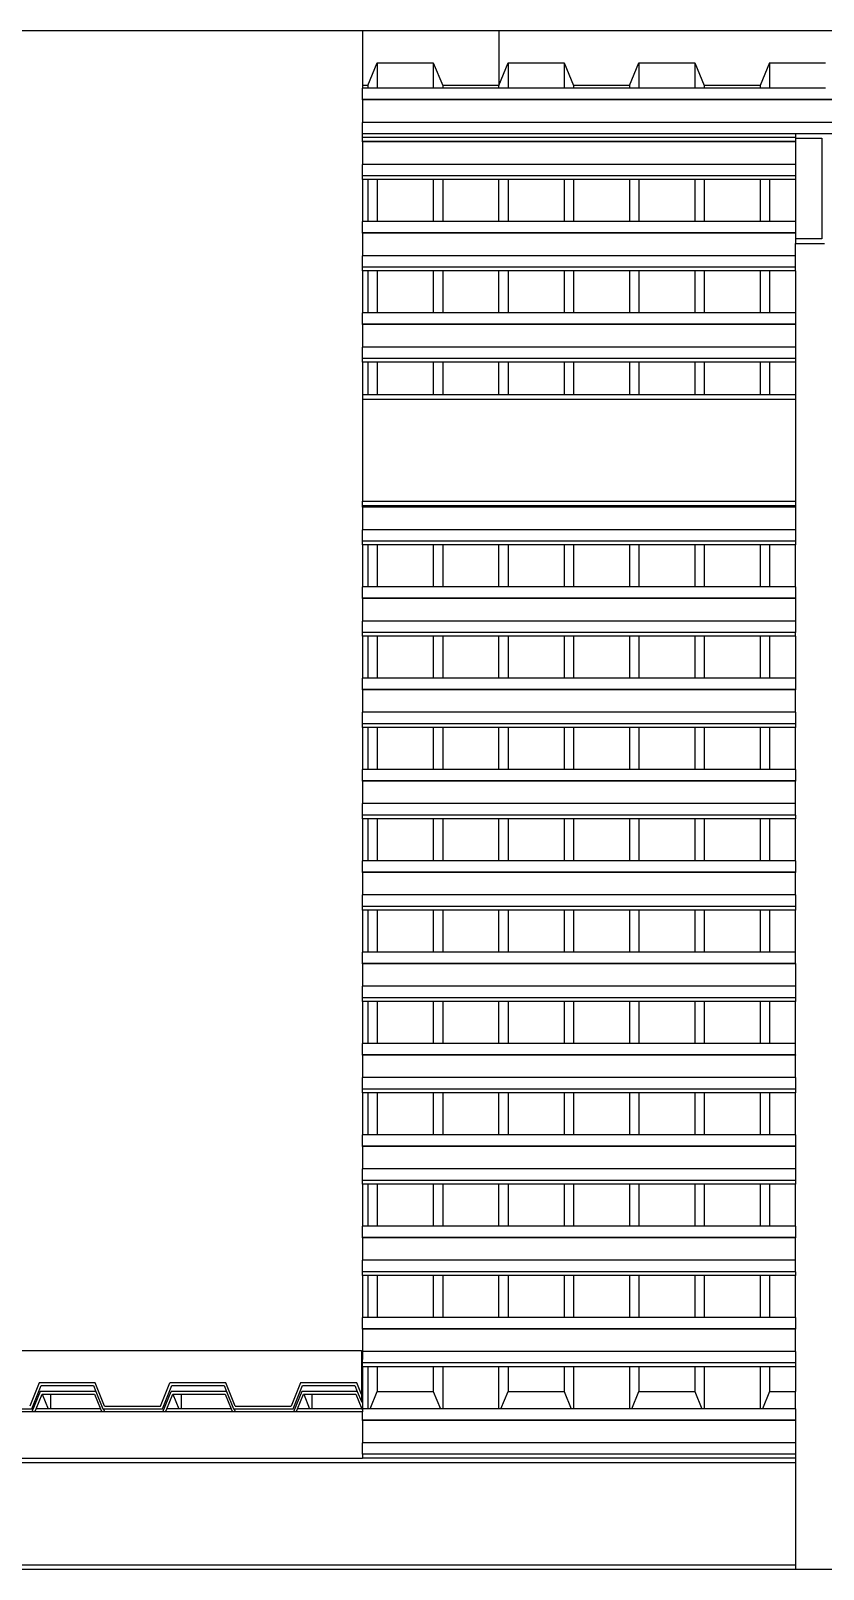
# Model space of a CAD drawing. Header units: metres. Extents: x -59 to 59, y -13 to 12.
# Drawn here: x 10.507 to 12.219, y 9.144 to 12.467 of the extents above; entities that cross this region are included whole.
import ezdxf

# ---------------------------------------------------------------- set-up
doc = ezdxf.new("R2010")
doc.units = ezdxf.units.M

msp = doc.modelspace()

# ---------------------------------------------------------------- linework, layer by layer
for p, q in [((11.2234, 12.467), (8.5304, 12.467)), ((11.5177, 12.467), (11.2234, 12.467)), ((11.2234, 12.467), (11.2234, 12.3487)), ((11.5177, 12.467), (11.5177, 12.3487)), ((14.6243, 12.467), (11.5177, 12.467)), ((11.2353, 12.3487), (11.2555, 12.398)), ((11.2555, 12.398), (11.2555, 12.343)), ((11.2555, 12.398), (11.3765, 12.398)), ((11.3765, 12.398), (11.3765, 12.343)), ((11.3765, 12.398), (11.3967, 12.3487)), ((11.5177, 12.3487), (11.5379, 12.398)), ((11.5379, 12.398), (11.6589, 12.398)), ((11.5379, 12.398), (11.5379, 12.343)), ((11.6589, 12.398), (11.6791, 12.3487)), ((11.6589, 12.398), (11.6589, 12.343)), ((11.8001, 12.3487), (11.8203, 12.398)), ((11.8203, 12.398), (11.9413, 12.398)), ((11.8203, 12.398), (11.8203, 12.343)), ((11.9413, 12.398), (11.9615, 12.3487)), ((11.9413, 12.398), (11.9413, 12.343)), ((12.1027, 12.398), (12.0825, 12.3487)), ((12.1027, 12.398), (12.1027, 12.343)), ((12.1027, 12.398), (12.2237, 12.398)), ((11.2353, 12.3487), (11.2234, 12.3487)), ((11.2234, 12.3487), (11.2234, 12.343)), ((11.2353, 12.343), (11.2234, 12.343)), ((11.2234, 12.3184), (11.2234, 12.343)), ((11.2353, 12.3487), (11.2353, 12.343)), ((11.2555, 12.343), (11.2353, 12.343)), ((11.3765, 12.343), (11.2555, 12.343)), ((11.3967, 12.343), (11.3765, 12.343)), ((11.3967, 12.3487), (11.3967, 12.343)), ((11.5177, 12.3487), (11.3967, 12.3487)), ((11.5177, 12.343), (11.3967, 12.343)), ((11.5177, 12.343), (11.5177, 12.3487)), ((11.5379, 12.343), (11.5177, 12.343)), ((11.6589, 12.343), (11.5379, 12.343)), ((11.6791, 12.343), (11.6589, 12.343)), ((11.8001, 12.3487), (11.6791, 12.3487)), ((11.6791, 12.3487), (11.6791, 12.343)), ((11.8001, 12.343), (11.6791, 12.343)), ((11.8001, 12.3487), (11.8001, 12.343)), ((11.8203, 12.343), (11.8001, 12.343)), ((11.9413, 12.343), (11.8203, 12.343)), ((11.9615, 12.343), (11.9413, 12.343)), ((12.0825, 12.3487), (11.9615, 12.3487)), ((11.9615, 12.3487), (11.9615, 12.343)), ((12.0825, 12.343), (11.9615, 12.343)), ((12.0825, 12.3487), (12.0825, 12.343)), ((12.1027, 12.343), (12.0825, 12.343)), ((12.2237, 12.343), (12.1027, 12.343)), ((11.2234, 12.3175), (11.2234, 12.3184)), ((23.4088, 12.3184), (11.2234, 12.3184)), ((23.4088, 12.3175), (11.2234, 12.3175)), ((11.2234, 12.3175), (11.2234, 12.2691)), ((23.4088, 12.2691), (11.2234, 12.2691)), ((11.2234, 12.2444), (11.2234, 12.2691)), ((12.1588, 12.2444), (11.2234, 12.2444)), ((11.2234, 12.2362), (11.2234, 12.2444)), ((12.1588, 12.2362), (11.2234, 12.2362)), ((11.2234, 12.2277), (11.2234, 12.2362)), ((12.2788, 12.2444), (12.1588, 12.2444)), ((12.1588, 12.2444), (12.1588, 12.2362)), ((12.1588, 12.2362), (12.1588, 12.2347)), ((12.1588, 12.2347), (12.2157, 12.2347)), ((12.1588, 12.2347), (12.1588, 12.2277)), ((12.2157, 12.2347), (12.2157, 12.0173)), ((12.1588, 12.2277), (11.2234, 12.2277)), ((11.2234, 12.2268), (11.2234, 12.2277)), ((12.1588, 12.2268), (11.2234, 12.2268)), ((11.2234, 12.2268), (11.2234, 12.1783)), ((12.1588, 12.2277), (12.1588, 12.2268)), ((12.1588, 12.2268), (12.1588, 12.1783)), ((12.1588, 12.1783), (11.2234, 12.1783)), ((11.2234, 12.1537), (11.2234, 12.1783)), ((12.1588, 12.1783), (12.1588, 12.1537)), ((12.1588, 12.1537), (11.2234, 12.1537)), ((11.2234, 12.1455), (11.2234, 12.1537)), ((11.2353, 12.1455), (11.2234, 12.1455)), ((11.2234, 12.1455), (11.2234, 12.055)), ((11.2353, 12.1455), (11.2353, 12.055)), ((11.2555, 12.1455), (11.2353, 12.1455)), ((11.2555, 12.1455), (11.2555, 12.055)), ((11.3765, 12.1455), (11.2555, 12.1455)), ((11.3765, 12.1455), (11.3765, 12.055)), ((11.3967, 12.1455), (11.3765, 12.1455)), ((11.3967, 12.1455), (11.3967, 12.055)), ((11.5177, 12.1455), (11.3967, 12.1455)), ((11.5177, 12.055), (11.5177, 12.1455)), ((11.5379, 12.1455), (11.5177, 12.1455)), ((11.5379, 12.1455), (11.5379, 12.055)), ((11.6589, 12.1455), (11.5379, 12.1455)), ((11.6589, 12.1455), (11.6589, 12.055)), ((11.6791, 12.1455), (11.6589, 12.1455)), ((11.6791, 12.1455), (11.6791, 12.055)), ((11.8001, 12.1455), (11.6791, 12.1455)), ((11.8001, 12.1455), (11.8001, 12.055)), ((11.8203, 12.1455), (11.8001, 12.1455)), ((11.8203, 12.1455), (11.8203, 12.055)), ((11.9413, 12.1455), (11.8203, 12.1455)), ((11.9413, 12.1455), (11.9413, 12.055)), ((11.9615, 12.1455), (11.9413, 12.1455)), ((11.9615, 12.1455), (11.9615, 12.055)), ((12.0825, 12.1455), (11.9615, 12.1455)), ((12.0825, 12.1455), (12.0825, 12.055)), ((12.1027, 12.1455), (12.0825, 12.1455)), ((12.1027, 12.1455), (12.1027, 12.055)), ((12.1588, 12.1455), (12.1027, 12.1455)), ((12.1588, 12.1537), (12.1588, 12.1455)), ((12.1588, 12.1455), (12.1588, 12.055)), ((11.2353, 12.055), (11.2234, 12.055)), ((11.2234, 12.0304), (11.2234, 12.055)), ((11.2555, 12.055), (11.2353, 12.055)), ((11.3765, 12.055), (11.2555, 12.055)), ((11.3967, 12.055), (11.3765, 12.055)), ((11.5177, 12.055), (11.3967, 12.055)), ((11.5379, 12.055), (11.5177, 12.055)), ((11.6589, 12.055), (11.5379, 12.055)), ((11.6791, 12.055), (11.6589, 12.055)), ((11.8001, 12.055), (11.6791, 12.055)), ((11.8203, 12.055), (11.8001, 12.055)), ((11.9413, 12.055), (11.8203, 12.055)), ((11.9615, 12.055), (11.9413, 12.055)), ((12.0825, 12.055), (11.9615, 12.055)), ((12.1027, 12.055), (12.0825, 12.055)), ((12.1588, 12.055), (12.1027, 12.055)), ((12.1588, 12.055), (12.1588, 12.0304)), ((12.1588, 12.0304), (11.2234, 12.0304)), ((11.2234, 12.0296), (11.2234, 12.0304)), ((12.1588, 12.0296), (11.2234, 12.0296)), ((11.2234, 12.0296), (11.2234, 11.9811)), ((12.1588, 12.0304), (12.1588, 12.0296)), ((12.1588, 12.0296), (12.1588, 12.0173)), ((12.1588, 12.0173), (12.1588, 12.0077)), ((12.2157, 12.0173), (12.1588, 12.0173)), ((12.1588, 12.0077), (12.2157, 12.0077)), ((12.1588, 12.0077), (12.1588, 12.0074)), ((12.1588, 12.0074), (12.2157, 12.0074)), ((12.1588, 11.9811), (12.1588, 12.0074)), ((12.1588, 12.0074), (12.1588, 12.0074)), ((12.2157, 12.0077), (12.2157, 12.0074)), ((12.2157, 12.0077), (12.2219, 12.0077)), ((12.2157, 12.0074), (12.2219, 12.0074)), ((12.1588, 11.9811), (11.2234, 11.9811)), ((11.2234, 11.9564), (11.2234, 11.9811)), ((12.1588, 11.9564), (12.1588, 11.9811)), ((12.1588, 11.9564), (11.2234, 11.9564)), ((11.2234, 11.9482), (11.2234, 11.9564)), ((11.2353, 11.9482), (11.2234, 11.9482)), ((11.2234, 11.9482), (11.2234, 11.8578)), ((11.2353, 11.9482), (11.2353, 11.8578)), ((11.2555, 11.9482), (11.2353, 11.9482)), ((11.2555, 11.9482), (11.2555, 11.8578)), ((11.3765, 11.9482), (11.2555, 11.9482)), ((11.3765, 11.9482), (11.3765, 11.8578)), ((11.3967, 11.9482), (11.3765, 11.9482)), ((11.3967, 11.9482), (11.3967, 11.8578)), ((11.5177, 11.9482), (11.3967, 11.9482)), ((11.5177, 11.8578), (11.5177, 11.9482)), ((11.5379, 11.9482), (11.5177, 11.9482)), ((11.5379, 11.9482), (11.5379, 11.8578)), ((11.6589, 11.9482), (11.5379, 11.9482)), ((11.6589, 11.9482), (11.6589, 11.8578)), ((11.6791, 11.9482), (11.6589, 11.9482)), ((11.6791, 11.9482), (11.6791, 11.8578)), ((11.8001, 11.9482), (11.6791, 11.9482)), ((11.8001, 11.9482), (11.8001, 11.8578)), ((11.8203, 11.9482), (11.8001, 11.9482)), ((11.8203, 11.9482), (11.8203, 11.8578)), ((11.9413, 11.9482), (11.8203, 11.9482)), ((11.9413, 11.9482), (11.9413, 11.8578)), ((11.9615, 11.9482), (11.9413, 11.9482)), ((11.9615, 11.9482), (11.9615, 11.8578)), ((12.0825, 11.9482), (11.9615, 11.9482)), ((12.0825, 11.9482), (12.0825, 11.8578)), ((12.1027, 11.9482), (12.0825, 11.9482)), ((12.1027, 11.9482), (12.1027, 11.8578)), ((12.1588, 11.9482), (12.1027, 11.9482)), ((12.1588, 11.9482), (12.1588, 11.9564)), ((12.1588, 11.9482), (12.1588, 11.8578)), ((11.2353, 11.8578), (11.2234, 11.8578)), ((11.2234, 11.8331), (11.2234, 11.8578)), ((12.1588, 11.8331), (11.2234, 11.8331)), ((11.2234, 11.8323), (11.2234, 11.8331)), ((12.1588, 11.8323), (11.2234, 11.8323)), ((11.2234, 11.8323), (11.2234, 11.7838)), ((11.2555, 11.8578), (11.2353, 11.8578)), ((11.3765, 11.8578), (11.2555, 11.8578)), ((11.3967, 11.8578), (11.3765, 11.8578)), ((11.5177, 11.8578), (11.3967, 11.8578)), ((11.5379, 11.8578), (11.5177, 11.8578)), ((11.6589, 11.8578), (11.5379, 11.8578)), ((11.6791, 11.8578), (11.6589, 11.8578)), ((11.8001, 11.8578), (11.6791, 11.8578)), ((11.8203, 11.8578), (11.8001, 11.8578)), ((11.9413, 11.8578), (11.8203, 11.8578)), ((11.9615, 11.8578), (11.9413, 11.8578)), ((12.0825, 11.8578), (11.9615, 11.8578)), ((12.1027, 11.8578), (12.0825, 11.8578)), ((12.1588, 11.8578), (12.1027, 11.8578)), ((12.1588, 11.8578), (12.1588, 11.8331)), ((12.1588, 11.8331), (12.1588, 11.8323)), ((12.1588, 11.8323), (12.1588, 11.7838)), ((12.1588, 11.7838), (11.2234, 11.7838)), ((11.2234, 11.7591), (11.2234, 11.7838)), ((12.1588, 11.7838), (12.1588, 11.7591)), ((12.1588, 11.7591), (11.2234, 11.7591)), ((11.2234, 11.7509), (11.2234, 11.7591)), ((11.2353, 11.7509), (11.2234, 11.7509)), ((11.2234, 11.7509), (11.2234, 11.6812)), ((11.2353, 11.7509), (11.2353, 11.6812)), ((11.2555, 11.7509), (11.2353, 11.7509)), ((11.2555, 11.7509), (11.2555, 11.6812)), ((11.3765, 11.7509), (11.2555, 11.7509)), ((11.3765, 11.7509), (11.3765, 11.6812)), ((11.3967, 11.7509), (11.3765, 11.7509)), ((11.3967, 11.7509), (11.3967, 11.6812)), ((11.5177, 11.7509), (11.3967, 11.7509)), ((11.5177, 11.6812), (11.5177, 11.7509)), ((11.5379, 11.7509), (11.5177, 11.7509)), ((11.5379, 11.7509), (11.5379, 11.6812)), ((11.6589, 11.7509), (11.5379, 11.7509)), ((11.6589, 11.7509), (11.6589, 11.6812)), ((11.6791, 11.7509), (11.6589, 11.7509)), ((11.6791, 11.7509), (11.6791, 11.6812)), ((11.8001, 11.7509), (11.6791, 11.7509)), ((11.8001, 11.7509), (11.8001, 11.6812)), ((11.8203, 11.7509), (11.8001, 11.7509)), ((11.8203, 11.7509), (11.8203, 11.6812)), ((11.9413, 11.7509), (11.8203, 11.7509)), ((11.9413, 11.7509), (11.9413, 11.6812)), ((11.9615, 11.7509), (11.9413, 11.7509)), ((11.9615, 11.7509), (11.9615, 11.6812)), ((12.0825, 11.7509), (11.9615, 11.7509)), ((12.0825, 11.7509), (12.0825, 11.6812)), ((12.1027, 11.7509), (12.0825, 11.7509)), ((12.1027, 11.7509), (12.1027, 11.6812)), ((12.1588, 11.7509), (12.1027, 11.7509)), ((12.1588, 11.7591), (12.1588, 11.7509)), ((12.1588, 11.7509), (12.1588, 11.6812)), ((11.2234, 11.6812), (11.2353, 11.6812)), ((11.2234, 11.6812), (11.2234, 11.6714)), ((11.2234, 11.6714), (12.1588, 11.6714)), ((11.2234, 11.6714), (11.2234, 11.451)), ((11.2353, 11.6812), (11.2555, 11.6812)), ((11.2555, 11.6812), (11.3765, 11.6812)), ((11.3765, 11.6812), (11.3967, 11.6812)), ((11.3967, 11.6812), (11.5177, 11.6812)), ((11.5177, 11.6812), (11.5379, 11.6812)), ((11.5379, 11.6812), (11.6589, 11.6812)), ((11.6589, 11.6812), (11.6791, 11.6812)), ((11.6791, 11.6812), (11.8001, 11.6812)), ((11.8001, 11.6812), (11.8203, 11.6812)), ((11.8203, 11.6812), (11.9413, 11.6812)), ((11.9413, 11.6812), (11.9615, 11.6812)), ((11.9615, 11.6812), (12.0825, 11.6812)), ((12.0825, 11.6812), (12.1027, 11.6812)), ((12.1027, 11.6812), (12.1588, 11.6812)), ((12.1588, 11.6812), (12.1588, 11.6714)), ((12.1588, 11.6714), (12.1588, 11.451)), ((11.2234, 11.451), (12.1588, 11.451)), ((11.2234, 11.4412), (11.2234, 11.451)), ((11.2234, 11.4412), (12.1588, 11.4412)), ((11.2234, 11.4385), (11.2234, 11.4412)), ((12.1588, 11.4385), (11.2234, 11.4385)), ((11.2234, 11.4377), (11.2234, 11.4385)), ((12.1588, 11.4377), (11.2234, 11.4377)), ((11.2234, 11.4377), (11.2234, 11.3892)), ((12.1588, 11.451), (12.1588, 11.4412)), ((12.1588, 11.4412), (12.1588, 11.4385)), ((12.1588, 11.4385), (12.1588, 11.4377)), ((12.1588, 11.4377), (12.1588, 11.3892)), ((12.1588, 11.3892), (11.2234, 11.3892)), ((11.2234, 11.3646), (11.2234, 11.3892)), ((12.1588, 11.3892), (12.1588, 11.3646)), ((12.1588, 11.3646), (11.2234, 11.3646)), ((11.2234, 11.3563), (11.2234, 11.3646)), ((11.2353, 11.3563), (11.2234, 11.3563)), ((11.2234, 11.3563), (11.2234, 11.2659)), ((11.2353, 11.3563), (11.2353, 11.2659)), ((11.2555, 11.3563), (11.2353, 11.3563)), ((11.2555, 11.3563), (11.2555, 11.2659)), ((11.3765, 11.3563), (11.2555, 11.3563)), ((11.3765, 11.3563), (11.3765, 11.2659)), ((11.3967, 11.3563), (11.3765, 11.3563)), ((11.3967, 11.3563), (11.3967, 11.2659)), ((11.5177, 11.3563), (11.3967, 11.3563)), ((11.5177, 11.2659), (11.5177, 11.3563)), ((11.5379, 11.3563), (11.5177, 11.3563)), ((11.5379, 11.3563), (11.5379, 11.2659)), ((11.6589, 11.3563), (11.5379, 11.3563)), ((11.6589, 11.3563), (11.6589, 11.2659)), ((11.6791, 11.3563), (11.6589, 11.3563)), ((11.6791, 11.3563), (11.6791, 11.2659)), ((11.8001, 11.3563), (11.6791, 11.3563)), ((11.8001, 11.3563), (11.8001, 11.2659)), ((11.8203, 11.3563), (11.8001, 11.3563)), ((11.8203, 11.3563), (11.8203, 11.2659)), ((11.9413, 11.3563), (11.8203, 11.3563)), ((11.9413, 11.3563), (11.9413, 11.2659)), ((11.9615, 11.3563), (11.9413, 11.3563)), ((11.9615, 11.3563), (11.9615, 11.2659)), ((12.0825, 11.3563), (11.9615, 11.3563)), ((12.0825, 11.3563), (12.0825, 11.2659)), ((12.1027, 11.3563), (12.0825, 11.3563)), ((12.1027, 11.3563), (12.1027, 11.2659)), ((12.1588, 11.3563), (12.1027, 11.3563)), ((12.1588, 11.3646), (12.1588, 11.3563)), ((12.1588, 11.2659), (12.1588, 11.3563)), ((11.2353, 11.2659), (11.2234, 11.2659)), ((11.2234, 11.2413), (11.2234, 11.2659)), ((12.1588, 11.2413), (11.2234, 11.2413)), ((11.2234, 11.2404), (11.2234, 11.2413)), ((12.1588, 11.2404), (11.2234, 11.2404)), ((11.2234, 11.2404), (11.2234, 11.1919)), ((11.2555, 11.2659), (11.2353, 11.2659)), ((11.3765, 11.2659), (11.2555, 11.2659)), ((11.3967, 11.2659), (11.3765, 11.2659)), ((11.5177, 11.2659), (11.3967, 11.2659)), ((11.5379, 11.2659), (11.5177, 11.2659)), ((11.6589, 11.2659), (11.5379, 11.2659)), ((11.6791, 11.2659), (11.6589, 11.2659)), ((11.8001, 11.2659), (11.6791, 11.2659)), ((11.8203, 11.2659), (11.8001, 11.2659)), ((11.9413, 11.2659), (11.8203, 11.2659)), ((11.9615, 11.2659), (11.9413, 11.2659)), ((12.0825, 11.2659), (11.9615, 11.2659)), ((12.1027, 11.2659), (12.0825, 11.2659)), ((12.1588, 11.2659), (12.1027, 11.2659)), ((12.1588, 11.2659), (12.1588, 11.2413)), ((12.1588, 11.2413), (12.1588, 11.2404)), ((12.1588, 11.2404), (12.1588, 11.1919)), ((12.1588, 11.1919), (11.2234, 11.1919)), ((11.2234, 11.1673), (11.2234, 11.1919)), ((12.1588, 11.1673), (11.2234, 11.1673)), ((11.2234, 11.1591), (11.2234, 11.1673)), ((12.1588, 11.1919), (12.1588, 11.1673)), ((12.1588, 11.1591), (12.1588, 11.1673)), ((11.2353, 11.1591), (11.2234, 11.1591)), ((11.2234, 11.1591), (11.2234, 11.0686)), ((11.2353, 11.1591), (11.2353, 11.0686)), ((11.2555, 11.1591), (11.2353, 11.1591)), ((11.2555, 11.1591), (11.2555, 11.0686)), ((11.3765, 11.1591), (11.2555, 11.1591)), ((11.3765, 11.1591), (11.3765, 11.0686)), ((11.3967, 11.1591), (11.3765, 11.1591)), ((11.3967, 11.1591), (11.3967, 11.0686)), ((11.5177, 11.1591), (11.3967, 11.1591)), ((11.5177, 11.0686), (11.5177, 11.1591)), ((11.5379, 11.1591), (11.5177, 11.1591)), ((11.5379, 11.1591), (11.5379, 11.0686)), ((11.6589, 11.1591), (11.5379, 11.1591)), ((11.6589, 11.1591), (11.6589, 11.0686)), ((11.6791, 11.1591), (11.6589, 11.1591)), ((11.6791, 11.1591), (11.6791, 11.0686)), ((11.8001, 11.1591), (11.6791, 11.1591)), ((11.8001, 11.1591), (11.8001, 11.0686)), ((11.8203, 11.1591), (11.8001, 11.1591)), ((11.8203, 11.1591), (11.8203, 11.0686)), ((11.9413, 11.1591), (11.8203, 11.1591)), ((11.9413, 11.1591), (11.9413, 11.0686)), ((11.9615, 11.1591), (11.9413, 11.1591)), ((11.9615, 11.1591), (11.9615, 11.0686)), ((12.0825, 11.1591), (11.9615, 11.1591)), ((12.0825, 11.1591), (12.0825, 11.0686)), ((12.1027, 11.1591), (12.0825, 11.1591)), ((12.1027, 11.1591), (12.1027, 11.0686)), ((12.1588, 11.1591), (12.1027, 11.1591)), ((12.1588, 11.1591), (12.1588, 11.0686)), ((11.2353, 11.0686), (11.2234, 11.0686)), ((11.2234, 11.044), (11.2234, 11.0686)), ((11.2555, 11.0686), (11.2353, 11.0686)), ((11.3765, 11.0686), (11.2555, 11.0686)), ((11.3967, 11.0686), (11.3765, 11.0686)), ((11.5177, 11.0686), (11.3967, 11.0686)), ((11.5379, 11.0686), (11.5177, 11.0686)), ((11.6589, 11.0686), (11.5379, 11.0686)), ((11.6791, 11.0686), (11.6589, 11.0686)), ((11.8001, 11.0686), (11.6791, 11.0686)), ((11.8203, 11.0686), (11.8001, 11.0686)), ((11.9413, 11.0686), (11.8203, 11.0686)), ((11.9615, 11.0686), (11.9413, 11.0686)), ((12.0825, 11.0686), (11.9615, 11.0686)), ((12.1027, 11.0686), (12.0825, 11.0686)), ((12.1588, 11.0686), (12.1027, 11.0686)), ((12.1588, 11.0686), (12.1588, 11.044)), ((12.1588, 11.044), (11.2234, 11.044)), ((11.2234, 11.0432), (11.2234, 11.044)), ((12.1588, 11.0432), (11.2234, 11.0432)), ((11.2234, 11.0432), (11.2234, 10.9947)), ((12.1588, 11.044), (12.1588, 11.0432)), ((12.1588, 10.9947), (12.1588, 11.0432)), ((12.1588, 10.9947), (11.2234, 10.9947)), ((11.2234, 10.97), (11.2234, 10.9947)), ((12.1588, 10.97), (11.2234, 10.97)), ((11.2234, 10.9618), (11.2234, 10.97)), ((12.1588, 10.9947), (12.1588, 10.97)), ((12.1588, 10.97), (12.1588, 10.9618)), ((11.2353, 10.9618), (11.2234, 10.9618)), ((11.2234, 10.9618), (11.2234, 10.8714)), ((11.2353, 10.9618), (11.2353, 10.8714)), ((11.2555, 10.9618), (11.2353, 10.9618)), ((11.2555, 10.9618), (11.2555, 10.8714)), ((11.3765, 10.9618), (11.2555, 10.9618)), ((11.3765, 10.9618), (11.3765, 10.8714)), ((11.3967, 10.9618), (11.3765, 10.9618)), ((11.3967, 10.9618), (11.3967, 10.8714)), ((11.5177, 10.9618), (11.3967, 10.9618)), ((11.5177, 10.8714), (11.5177, 10.9618)), ((11.5379, 10.9618), (11.5177, 10.9618)), ((11.5379, 10.9618), (11.5379, 10.8714)), ((11.6589, 10.9618), (11.5379, 10.9618)), ((11.6589, 10.9618), (11.6589, 10.8714)), ((11.6791, 10.9618), (11.6589, 10.9618)), ((11.6791, 10.9618), (11.6791, 10.8714)), ((11.8001, 10.9618), (11.6791, 10.9618)), ((11.8001, 10.9618), (11.8001, 10.8714)), ((11.8203, 10.9618), (11.8001, 10.9618)), ((11.8203, 10.9618), (11.8203, 10.8714)), ((11.9413, 10.9618), (11.8203, 10.9618)), ((11.9413, 10.9618), (11.9413, 10.8714)), ((11.9615, 10.9618), (11.9413, 10.9618)), ((11.9615, 10.9618), (11.9615, 10.8714)), ((12.0825, 10.9618), (11.9615, 10.9618)), ((12.0825, 10.9618), (12.0825, 10.8714)), ((12.1027, 10.9618), (12.0825, 10.9618)), ((12.1027, 10.9618), (12.1027, 10.8714)), ((12.1588, 10.9618), (12.1027, 10.9618)), ((12.1588, 10.8714), (12.1588, 10.9618)), ((11.2353, 10.8714), (11.2234, 10.8714)), ((11.2234, 10.8467), (11.2234, 10.8714)), ((11.2555, 10.8714), (11.2353, 10.8714)), ((11.3765, 10.8714), (11.2555, 10.8714)), ((11.3967, 10.8714), (11.3765, 10.8714)), ((11.5177, 10.8714), (11.3967, 10.8714)), ((11.5379, 10.8714), (11.5177, 10.8714)), ((11.6589, 10.8714), (11.5379, 10.8714)), ((11.6791, 10.8714), (11.6589, 10.8714)), ((11.8001, 10.8714), (11.6791, 10.8714)), ((11.8203, 10.8714), (11.8001, 10.8714)), ((11.9413, 10.8714), (11.8203, 10.8714)), ((11.9615, 10.8714), (11.9413, 10.8714)), ((12.0825, 10.8714), (11.9615, 10.8714)), ((12.1027, 10.8714), (12.0825, 10.8714)), ((12.1588, 10.8714), (12.1027, 10.8714)), ((12.1588, 10.8714), (12.1588, 10.8467)), ((12.1588, 10.8467), (11.2234, 10.8467)), ((11.2234, 10.8459), (11.2234, 10.8467)), ((12.1588, 10.8459), (11.2234, 10.8459)), ((11.2234, 10.8459), (11.2234, 10.7974)), ((12.1588, 10.8467), (12.1588, 10.8459)), ((12.1588, 10.7974), (12.1588, 10.8459)), ((12.1588, 10.7974), (11.2234, 10.7974)), ((11.2234, 10.7727), (11.2234, 10.7974)), ((12.1588, 10.7727), (11.2234, 10.7727)), ((11.2234, 10.7645), (11.2234, 10.7727)), ((12.1588, 10.7727), (12.1588, 10.7974)), ((12.1588, 10.7727), (12.1588, 10.7645)), ((11.2353, 10.7645), (11.2234, 10.7645)), ((11.2234, 10.7645), (11.2234, 10.6741)), ((11.2353, 10.7645), (11.2353, 10.6741)), ((11.2555, 10.7645), (11.2353, 10.7645)), ((11.2555, 10.7645), (11.2555, 10.6741)), ((11.3765, 10.7645), (11.2555, 10.7645)), ((11.3765, 10.7645), (11.3765, 10.6741)), ((11.3967, 10.7645), (11.3765, 10.7645)), ((11.3967, 10.7645), (11.3967, 10.6741)), ((11.5177, 10.7645), (11.3967, 10.7645)), ((11.5177, 10.6741), (11.5177, 10.7645)), ((11.5379, 10.7645), (11.5177, 10.7645)), ((11.5379, 10.7645), (11.5379, 10.6741)), ((11.6589, 10.7645), (11.5379, 10.7645)), ((11.6589, 10.7645), (11.6589, 10.6741)), ((11.6791, 10.7645), (11.6589, 10.7645)), ((11.6791, 10.7645), (11.6791, 10.6741)), ((11.8001, 10.7645), (11.6791, 10.7645)), ((11.8001, 10.7645), (11.8001, 10.6741)), ((11.8203, 10.7645), (11.8001, 10.7645)), ((11.8203, 10.7645), (11.8203, 10.6741)), ((11.9413, 10.7645), (11.8203, 10.7645)), ((11.9413, 10.7645), (11.9413, 10.6741)), ((11.9615, 10.7645), (11.9413, 10.7645)), ((11.9615, 10.7645), (11.9615, 10.6741)), ((12.0825, 10.7645), (11.9615, 10.7645)), ((12.0825, 10.7645), (12.0825, 10.6741)), ((12.1027, 10.7645), (12.0825, 10.7645)), ((12.1027, 10.7645), (12.1027, 10.6741)), ((12.1588, 10.7645), (12.1027, 10.7645)), ((12.1588, 10.6741), (12.1588, 10.7645)), ((11.2353, 10.6741), (11.2234, 10.6741)), ((11.2234, 10.6494), (11.2234, 10.6741)), ((11.2555, 10.6741), (11.2353, 10.6741)), ((11.3765, 10.6741), (11.2555, 10.6741)), ((11.3967, 10.6741), (11.3765, 10.6741)), ((11.5177, 10.6741), (11.3967, 10.6741)), ((11.5379, 10.6741), (11.5177, 10.6741)), ((11.6589, 10.6741), (11.5379, 10.6741)), ((11.6791, 10.6741), (11.6589, 10.6741)), ((11.8001, 10.6741), (11.6791, 10.6741)), ((11.8203, 10.6741), (11.8001, 10.6741)), ((11.9413, 10.6741), (11.8203, 10.6741)), ((11.9615, 10.6741), (11.9413, 10.6741)), ((12.0825, 10.6741), (11.9615, 10.6741)), ((12.1027, 10.6741), (12.0825, 10.6741)), ((12.1588, 10.6741), (12.1027, 10.6741)), ((12.1588, 10.6741), (12.1588, 10.6494)), ((12.1588, 10.6494), (11.2234, 10.6494)), ((11.2234, 10.6486), (11.2234, 10.6494)), ((12.1588, 10.6486), (11.2234, 10.6486)), ((11.2234, 10.6486), (11.2234, 10.6001)), ((12.1588, 10.6494), (12.1588, 10.6486)), ((12.1588, 10.6001), (12.1588, 10.6486)), ((12.1588, 10.6001), (11.2234, 10.6001)), ((11.2234, 10.5754), (11.2234, 10.6001)), ((12.1588, 10.5754), (11.2234, 10.5754)), ((11.2234, 10.5672), (11.2234, 10.5754)), ((12.1588, 10.6001), (12.1588, 10.5754)), ((12.1588, 10.5754), (12.1588, 10.5672)), ((11.2353, 10.5672), (11.2234, 10.5672)), ((11.2234, 10.5672), (11.2234, 10.4768)), ((11.2353, 10.5672), (11.2353, 10.4768)), ((11.2555, 10.5672), (11.2353, 10.5672)), ((11.2555, 10.5672), (11.2555, 10.4768)), ((11.3765, 10.5672), (11.2555, 10.5672)), ((11.3765, 10.5672), (11.3765, 10.4768)), ((11.3967, 10.5672), (11.3765, 10.5672)), ((11.3967, 10.5672), (11.3967, 10.4768)), ((11.5177, 10.5672), (11.3967, 10.5672)), ((11.5177, 10.4768), (11.5177, 10.5672)), ((11.5379, 10.5672), (11.5177, 10.5672)), ((11.5379, 10.5672), (11.5379, 10.4768)), ((11.6589, 10.5672), (11.5379, 10.5672)), ((11.6589, 10.5672), (11.6589, 10.4768)), ((11.6791, 10.5672), (11.6589, 10.5672)), ((11.6791, 10.5672), (11.6791, 10.4768)), ((11.8001, 10.5672), (11.6791, 10.5672)), ((11.8001, 10.5672), (11.8001, 10.4768)), ((11.8203, 10.5672), (11.8001, 10.5672)), ((11.8203, 10.5672), (11.8203, 10.4768)), ((11.9413, 10.5672), (11.8203, 10.5672)), ((11.9413, 10.5672), (11.9413, 10.4768)), ((11.9615, 10.5672), (11.9413, 10.5672)), ((11.9615, 10.5672), (11.9615, 10.4768)), ((12.0825, 10.5672), (11.9615, 10.5672)), ((12.0825, 10.5672), (12.0825, 10.4768)), ((12.1027, 10.5672), (12.0825, 10.5672)), ((12.1027, 10.5672), (12.1027, 10.4768)), ((12.1588, 10.5672), (12.1027, 10.5672)), ((12.1588, 10.4768), (12.1588, 10.5672)), ((11.2353, 10.4768), (11.2234, 10.4768)), ((11.2234, 10.4521), (11.2234, 10.4768)), ((11.2555, 10.4768), (11.2353, 10.4768)), ((11.3765, 10.4768), (11.2555, 10.4768)), ((11.3967, 10.4768), (11.3765, 10.4768)), ((11.5177, 10.4768), (11.3967, 10.4768)), ((11.5379, 10.4768), (11.5177, 10.4768)), ((11.6589, 10.4768), (11.5379, 10.4768)), ((11.6791, 10.4768), (11.6589, 10.4768)), ((11.8001, 10.4768), (11.6791, 10.4768)), ((11.8203, 10.4768), (11.8001, 10.4768)), ((11.9413, 10.4768), (11.8203, 10.4768)), ((11.9615, 10.4768), (11.9413, 10.4768)), ((12.0825, 10.4768), (11.9615, 10.4768)), ((12.1027, 10.4768), (12.0825, 10.4768)), ((12.1588, 10.4768), (12.1027, 10.4768)), ((12.1588, 10.4521), (12.1588, 10.4768)), ((12.1588, 10.4521), (11.2234, 10.4521)), ((11.2234, 10.4513), (11.2234, 10.4521)), ((12.1588, 10.4513), (11.2234, 10.4513)), ((11.2234, 10.4513), (11.2234, 10.4028)), ((12.1588, 10.4521), (12.1588, 10.4513)), ((12.1588, 10.4513), (12.1588, 10.4028)), ((12.1588, 10.4028), (11.2234, 10.4028)), ((11.2234, 10.3782), (11.2234, 10.4028)), ((12.1588, 10.4028), (12.1588, 10.3782)), ((12.1588, 10.3782), (11.2234, 10.3782)), ((11.2234, 10.3699), (11.2234, 10.3782)), ((11.2353, 10.3699), (11.2234, 10.3699)), ((11.2234, 10.3699), (11.2234, 10.2795)), ((11.2353, 10.3699), (11.2353, 10.2795)), ((11.2555, 10.3699), (11.2353, 10.3699)), ((11.2555, 10.3699), (11.2555, 10.2795)), ((11.3765, 10.3699), (11.2555, 10.3699)), ((11.3765, 10.3699), (11.3765, 10.2795)), ((11.3967, 10.3699), (11.3765, 10.3699)), ((11.3967, 10.3699), (11.3967, 10.2795)), ((11.5177, 10.3699), (11.3967, 10.3699)), ((11.5177, 10.2795), (11.5177, 10.3699)), ((11.5379, 10.3699), (11.5177, 10.3699)), ((11.5379, 10.3699), (11.5379, 10.2795)), ((11.6589, 10.3699), (11.5379, 10.3699)), ((11.6589, 10.3699), (11.6589, 10.2795)), ((11.6791, 10.3699), (11.6589, 10.3699)), ((11.6791, 10.3699), (11.6791, 10.2795)), ((11.8001, 10.3699), (11.6791, 10.3699)), ((11.8001, 10.3699), (11.8001, 10.2795)), ((11.8203, 10.3699), (11.8001, 10.3699)), ((11.8203, 10.3699), (11.8203, 10.2795)), ((11.9413, 10.3699), (11.8203, 10.3699)), ((11.9413, 10.3699), (11.9413, 10.2795)), ((11.9615, 10.3699), (11.9413, 10.3699)), ((11.9615, 10.3699), (11.9615, 10.2795)), ((12.0825, 10.3699), (11.9615, 10.3699)), ((12.0825, 10.3699), (12.0825, 10.2795)), ((12.1027, 10.3699), (12.0825, 10.3699)), ((12.1027, 10.3699), (12.1027, 10.2795)), ((12.1588, 10.3699), (12.1027, 10.3699)), ((12.1588, 10.3782), (12.1588, 10.3699)), ((12.1588, 10.2795), (12.1588, 10.3699)), ((11.2353, 10.2795), (11.2234, 10.2795)), ((11.2234, 10.2549), (11.2234, 10.2795)), ((11.2555, 10.2795), (11.2353, 10.2795)), ((11.3765, 10.2795), (11.2555, 10.2795)), ((11.3967, 10.2795), (11.3765, 10.2795)), ((11.5177, 10.2795), (11.3967, 10.2795)), ((11.5379, 10.2795), (11.5177, 10.2795)), ((11.6589, 10.2795), (11.5379, 10.2795)), ((11.6791, 10.2795), (11.6589, 10.2795)), ((11.8001, 10.2795), (11.6791, 10.2795)), ((11.8203, 10.2795), (11.8001, 10.2795)), ((11.9413, 10.2795), (11.8203, 10.2795)), ((11.9615, 10.2795), (11.9413, 10.2795)), ((12.0825, 10.2795), (11.9615, 10.2795)), ((12.1027, 10.2795), (12.0825, 10.2795)), ((12.1588, 10.2795), (12.1027, 10.2795)), ((12.1588, 10.2549), (12.1588, 10.2795)), ((12.1588, 10.2549), (11.2234, 10.2549)), ((11.2234, 10.254), (11.2234, 10.2549)), ((12.1588, 10.254), (11.2234, 10.254)), ((11.2234, 10.254), (11.2234, 10.2055)), ((12.1588, 10.2549), (12.1588, 10.254)), ((12.1588, 10.2055), (12.1588, 10.254)), ((12.1588, 10.2055), (11.2234, 10.2055)), ((11.2234, 10.1809), (11.2234, 10.2055)), ((12.1588, 10.2055), (12.1588, 10.1809)), ((12.1588, 10.1809), (11.2234, 10.1809)), ((11.2234, 10.1727), (11.2234, 10.1809)), ((11.2353, 10.1727), (11.2234, 10.1727)), ((11.2234, 10.1727), (11.2234, 10.0822)), ((11.2353, 10.1727), (11.2353, 10.0822)), ((11.2555, 10.1727), (11.2353, 10.1727)), ((11.2555, 10.1727), (11.2555, 10.0822)), ((11.3765, 10.1727), (11.2555, 10.1727)), ((11.3765, 10.1727), (11.3765, 10.0822)), ((11.3967, 10.1727), (11.3765, 10.1727)), ((11.3967, 10.1727), (11.3967, 10.0822)), ((11.5177, 10.1727), (11.3967, 10.1727)), ((11.5177, 10.0822), (11.5177, 10.1727)), ((11.5379, 10.1727), (11.5177, 10.1727)), ((11.5379, 10.1727), (11.5379, 10.0822)), ((11.6589, 10.1727), (11.5379, 10.1727)), ((11.6589, 10.1727), (11.6589, 10.0822)), ((11.6791, 10.1727), (11.6589, 10.1727)), ((11.6791, 10.1727), (11.6791, 10.0822)), ((11.8001, 10.1727), (11.6791, 10.1727)), ((11.8001, 10.1727), (11.8001, 10.0822)), ((11.8203, 10.1727), (11.8001, 10.1727)), ((11.8203, 10.1727), (11.8203, 10.0822)), ((11.9413, 10.1727), (11.8203, 10.1727)), ((11.9413, 10.1727), (11.9413, 10.0822)), ((11.9615, 10.1727), (11.9413, 10.1727)), ((11.9615, 10.1727), (11.9615, 10.0822)), ((12.0825, 10.1727), (11.9615, 10.1727)), ((12.0825, 10.1727), (12.0825, 10.0822)), ((12.1027, 10.1727), (12.0825, 10.1727)), ((12.1027, 10.1727), (12.1027, 10.0822)), ((12.1588, 10.1727), (12.1027, 10.1727)), ((12.1588, 10.1809), (12.1588, 10.1727)), ((12.1588, 10.0822), (12.1588, 10.1727)), ((11.2353, 10.0822), (11.2234, 10.0822)), ((11.2234, 10.0576), (11.2234, 10.0822)), ((11.2555, 10.0822), (11.2353, 10.0822)), ((11.3765, 10.0822), (11.2555, 10.0822)), ((11.3967, 10.0822), (11.3765, 10.0822)), ((11.5177, 10.0822), (11.3967, 10.0822)), ((11.5379, 10.0822), (11.5177, 10.0822)), ((11.6589, 10.0822), (11.5379, 10.0822)), ((11.6791, 10.0822), (11.6589, 10.0822)), ((11.8001, 10.0822), (11.6791, 10.0822)), ((11.8203, 10.0822), (11.8001, 10.0822)), ((11.9413, 10.0822), (11.8203, 10.0822)), ((11.9615, 10.0822), (11.9413, 10.0822)), ((12.0825, 10.0822), (11.9615, 10.0822)), ((12.1027, 10.0822), (12.0825, 10.0822)), ((12.1588, 10.0822), (12.1027, 10.0822)), ((12.1588, 10.0822), (12.1588, 10.0576)), ((12.1588, 10.0576), (11.2234, 10.0576)), ((11.2234, 10.0568), (11.2234, 10.0576)), ((12.1588, 10.0568), (11.2234, 10.0568)), ((11.2234, 10.0568), (11.2234, 10.0083)), ((12.1588, 10.0576), (12.1588, 10.0568)), ((12.1588, 10.0568), (12.1588, 10.0083)), ((12.1588, 10.0083), (11.2234, 10.0083)), ((11.2234, 9.9836), (11.2234, 10.0083)), ((12.1588, 10.0083), (12.1588, 9.9836)), ((12.1588, 9.9836), (11.2234, 9.9836)), ((11.2234, 9.9754), (11.2234, 9.9836)), ((11.2353, 9.9754), (11.2234, 9.9754)), ((11.2234, 9.9754), (11.2234, 9.885)), ((11.2353, 9.9754), (11.2353, 9.885)), ((11.2555, 9.9754), (11.2353, 9.9754)), ((11.2555, 9.9754), (11.2555, 9.885)), ((11.3765, 9.9754), (11.2555, 9.9754)), ((11.3765, 9.9754), (11.3765, 9.885)), ((11.3967, 9.9754), (11.3765, 9.9754)), ((11.3967, 9.9754), (11.3967, 9.885)), ((11.5177, 9.9754), (11.3967, 9.9754)), ((11.5177, 9.885), (11.5177, 9.9754)), ((11.5379, 9.9754), (11.5177, 9.9754)), ((11.5379, 9.9754), (11.5379, 9.885)), ((11.6589, 9.9754), (11.5379, 9.9754)), ((11.6589, 9.9754), (11.6589, 9.885)), ((11.6791, 9.9754), (11.6589, 9.9754)), ((11.6791, 9.9754), (11.6791, 9.885)), ((11.8001, 9.9754), (11.6791, 9.9754)), ((11.8001, 9.9754), (11.8001, 9.885)), ((11.8203, 9.9754), (11.8001, 9.9754)), ((11.8203, 9.9754), (11.8203, 9.885)), ((11.9413, 9.9754), (11.8203, 9.9754)), ((11.9413, 9.9754), (11.9413, 9.885)), ((11.9615, 9.9754), (11.9413, 9.9754)), ((11.9615, 9.9754), (11.9615, 9.885)), ((12.0825, 9.9754), (11.9615, 9.9754)), ((12.0825, 9.9754), (12.0825, 9.885)), ((12.1027, 9.9754), (12.0825, 9.9754)), ((12.1027, 9.9754), (12.1027, 9.885)), ((12.1588, 9.9754), (12.1027, 9.9754)), ((12.1588, 9.9836), (12.1588, 9.9754)), ((12.1588, 9.885), (12.1588, 9.9754)), ((11.2353, 9.885), (11.2234, 9.885)), ((11.2234, 9.8603), (11.2234, 9.885)), ((11.2555, 9.885), (11.2353, 9.885)), ((11.3765, 9.885), (11.2555, 9.885)), ((11.3967, 9.885), (11.3765, 9.885)), ((11.5177, 9.885), (11.3967, 9.885)), ((11.5379, 9.885), (11.5177, 9.885)), ((11.6589, 9.885), (11.5379, 9.885)), ((11.6791, 9.885), (11.6589, 9.885)), ((11.8001, 9.885), (11.6791, 9.885)), ((11.8203, 9.885), (11.8001, 9.885)), ((11.9413, 9.885), (11.8203, 9.885)), ((11.9615, 9.885), (11.9413, 9.885)), ((12.0825, 9.885), (11.9615, 9.885)), ((12.1027, 9.885), (12.0825, 9.885)), ((12.1588, 9.885), (12.1027, 9.885)), ((12.1588, 9.885), (12.1588, 9.8603)), ((12.1588, 9.8603), (11.2234, 9.8603)), ((11.2234, 9.8595), (11.2234, 9.8603)), ((12.1588, 9.8595), (11.2234, 9.8595)), ((11.2234, 9.8595), (11.2234, 9.811)), ((12.1588, 9.8603), (12.1588, 9.8595)), ((12.1588, 9.811), (12.1588, 9.8595)), ((12.1588, 9.811), (11.2234, 9.811)), ((11.2234, 9.7863), (11.2234, 9.811)), ((12.1588, 9.7863), (12.1588, 9.811)), ((12.1588, 9.7863), (11.2234, 9.7863)), ((11.2234, 9.7781), (11.2234, 9.7863)), ((11.2353, 9.7781), (11.2234, 9.7781)), ((11.2234, 9.7781), (11.2234, 9.6877)), ((11.2353, 9.7781), (11.2353, 9.6877)), ((11.2555, 9.7781), (11.2353, 9.7781)), ((11.2555, 9.7781), (11.2555, 9.6877)), ((11.3765, 9.7781), (11.2555, 9.7781)), ((11.3765, 9.7781), (11.3765, 9.6877)), ((11.3967, 9.7781), (11.3765, 9.7781)), ((11.3967, 9.7781), (11.3967, 9.6877)), ((11.5177, 9.7781), (11.3967, 9.7781)), ((11.5177, 9.6877), (11.5177, 9.7781)), ((11.5379, 9.7781), (11.5177, 9.7781)), ((11.5379, 9.7781), (11.5379, 9.6877)), ((11.6589, 9.7781), (11.5379, 9.7781)), ((11.6589, 9.7781), (11.6589, 9.6877)), ((11.6791, 9.7781), (11.6589, 9.7781)), ((11.6791, 9.7781), (11.6791, 9.6877)), ((11.8001, 9.7781), (11.6791, 9.7781)), ((11.8001, 9.7781), (11.8001, 9.6877)), ((11.8203, 9.7781), (11.8001, 9.7781)), ((11.8203, 9.7781), (11.8203, 9.6877)), ((11.9413, 9.7781), (11.8203, 9.7781)), ((11.9413, 9.7781), (11.9413, 9.6877)), ((11.9615, 9.7781), (11.9413, 9.7781)), ((11.9615, 9.7781), (11.9615, 9.6877)), ((12.0825, 9.7781), (11.9615, 9.7781)), ((12.0825, 9.7781), (12.0825, 9.6877)), ((12.1027, 9.7781), (12.0825, 9.7781)), ((12.1027, 9.7781), (12.1027, 9.6877)), ((12.1588, 9.7781), (12.1027, 9.7781)), ((12.1588, 9.7863), (12.1588, 9.7781)), ((12.1588, 9.6877), (12.1588, 9.7781)), ((11.2353, 9.6877), (11.2234, 9.6877)), ((11.2234, 9.663), (11.2234, 9.6877)), ((11.2555, 9.6877), (11.2353, 9.6877)), ((11.3765, 9.6877), (11.2555, 9.6877)), ((11.3967, 9.6877), (11.3765, 9.6877)), ((11.5177, 9.6877), (11.3967, 9.6877)), ((11.5379, 9.6877), (11.5177, 9.6877)), ((11.6589, 9.6877), (11.5379, 9.6877)), ((11.6791, 9.6877), (11.6589, 9.6877)), ((11.8001, 9.6877), (11.6791, 9.6877)), ((11.8203, 9.6877), (11.8001, 9.6877)), ((11.9413, 9.6877), (11.8203, 9.6877)), ((11.9615, 9.6877), (11.9413, 9.6877)), ((12.0825, 9.6877), (11.9615, 9.6877)), ((12.1027, 9.6877), (12.0825, 9.6877)), ((12.1588, 9.6877), (12.1027, 9.6877)), ((12.1588, 9.6877), (12.1588, 9.663)), ((12.1588, 9.663), (11.2234, 9.663)), ((11.2234, 9.6622), (11.2234, 9.663)), ((12.1588, 9.6622), (11.2234, 9.6622)), ((11.2234, 9.6622), (11.2234, 9.6137)), ((12.1588, 9.663), (12.1588, 9.6622)), ((12.1588, 9.6137), (12.1588, 9.6622)), ((8.5304, 9.6161), (11.221, 9.6161)), ((11.221, 9.6161), (11.221, 9.5967)), ((12.1588, 9.6137), (11.2234, 9.6137)), ((11.2234, 9.6137), (11.2234, 9.5967)), ((12.1588, 9.6137), (12.1588, 9.5891)), ((11.221, 9.5967), (11.2234, 9.5967)), ((11.221, 9.5967), (11.221, 9.5211)), ((11.2234, 9.5891), (11.2234, 9.5967)), ((12.1588, 9.5891), (11.2234, 9.5891)), ((11.2234, 9.5808), (11.2234, 9.5891)), ((11.2234, 9.5808), (11.2234, 9.503)), ((11.2353, 9.5808), (11.2234, 9.5808)), ((11.2353, 9.5808), (11.2353, 9.4904)), ((11.2555, 9.5808), (11.2353, 9.5808)), ((11.2555, 9.5808), (11.2555, 9.5277)), ((11.3765, 9.5808), (11.2555, 9.5808)), ((11.3765, 9.5808), (11.3765, 9.5277)), ((11.3967, 9.5808), (11.3765, 9.5808)), ((11.3967, 9.5808), (11.3967, 9.4904)), ((11.5177, 9.5808), (11.3967, 9.5808)), ((11.5177, 9.4904), (11.5177, 9.5808)), ((11.5379, 9.5808), (11.5177, 9.5808)), ((11.5379, 9.5808), (11.5379, 9.5277)), ((11.6589, 9.5808), (11.5379, 9.5808)), ((11.6589, 9.5808), (11.6589, 9.5277)), ((11.6791, 9.5808), (11.6589, 9.5808)), ((11.6791, 9.5808), (11.6791, 9.4904)), ((11.8001, 9.5808), (11.6791, 9.5808)), ((11.8001, 9.5808), (11.8001, 9.4904)), ((11.8203, 9.5808), (11.8001, 9.5808)), ((11.8203, 9.5808), (11.8203, 9.5277)), ((11.9413, 9.5808), (11.8203, 9.5808)), ((11.9413, 9.5808), (11.9413, 9.5277)), ((11.9615, 9.5808), (11.9413, 9.5808)), ((11.9615, 9.5808), (11.9615, 9.4904)), ((12.0825, 9.5808), (11.9615, 9.5808)), ((12.0825, 9.5808), (12.0825, 9.4904)), ((12.1027, 9.5808), (12.0825, 9.5808)), ((12.1027, 9.5808), (12.1027, 9.5277)), ((12.1588, 9.5808), (12.1027, 9.5808)), ((12.1588, 9.5891), (12.1588, 9.5808)), ((12.1588, 9.5808), (12.1588, 9.5277)), ((10.5251, 9.5461), (10.5049, 9.4961)), ((10.5088, 9.4904), (10.529, 9.5404)), ((10.6461, 9.5461), (10.5251, 9.5461)), ((10.529, 9.5404), (10.6422, 9.5404)), ((10.6422, 9.5404), (10.6473, 9.5277)), ((10.6663, 9.4961), (10.6461, 9.5461)), ((10.7873, 9.4961), (10.8075, 9.5461)), ((10.7912, 9.4904), (10.8114, 9.5404)), ((10.9285, 9.5461), (10.8075, 9.5461)), ((10.8114, 9.5404), (10.9246, 9.5404)), ((10.9246, 9.5404), (10.9297, 9.5277)), ((10.9487, 9.4961), (10.9285, 9.5461)), ((11.0899, 9.5461), (11.0697, 9.4961)), ((11.0736, 9.4904), (11.0938, 9.5404)), ((11.2109, 9.5461), (11.0899, 9.5461)), ((11.0938, 9.5404), (11.207, 9.5404)), ((11.207, 9.5404), (11.2122, 9.5277)), ((11.221, 9.5211), (11.2109, 9.5461)), ((10.5274, 9.5277), (10.5094, 9.4836)), ((10.5184, 9.4904), (10.5313, 9.522)), ((10.6473, 9.5277), (10.5274, 9.5277)), ((10.5313, 9.522), (10.5316, 9.522)), ((10.5316, 9.522), (10.5445, 9.4904)), ((10.5316, 9.522), (10.5494, 9.522)), ((10.5494, 9.522), (10.5494, 9.4904)), ((10.5494, 9.522), (10.6445, 9.522)), ((10.6445, 9.522), (10.6575, 9.4904)), ((10.6473, 9.5277), (10.6624, 9.4904)), ((10.7918, 9.4836), (10.8098, 9.5277)), ((10.8008, 9.4904), (10.8137, 9.522)), ((10.9297, 9.5277), (10.8098, 9.5277)), ((10.8137, 9.522), (10.814, 9.522)), ((10.814, 9.522), (10.8269, 9.4904)), ((10.814, 9.522), (10.8318, 9.522)), ((10.8318, 9.522), (10.8318, 9.4904)), ((10.8318, 9.522), (10.927, 9.522)), ((10.927, 9.522), (10.9399, 9.4904)), ((10.9297, 9.5277), (10.9448, 9.4904)), ((11.0923, 9.5277), (11.0742, 9.4836)), ((11.0832, 9.4904), (11.0962, 9.522)), ((11.2122, 9.5277), (11.0923, 9.5277)), ((11.0962, 9.522), (11.0964, 9.522)), ((11.0964, 9.522), (11.1093, 9.4904)), ((11.0964, 9.522), (11.1143, 9.522)), ((11.1143, 9.522), (11.1143, 9.4904)), ((11.1143, 9.522), (11.2094, 9.522)), ((11.2094, 9.522), (11.2223, 9.4904)), ((11.2122, 9.5277), (11.221, 9.5057)), ((11.221, 9.5211), (11.221, 9.5088)), ((11.2234, 9.503), (11.221, 9.5088)), ((11.221, 9.5088), (11.221, 9.5057)), ((11.2402, 9.4904), (11.2555, 9.5277)), ((11.2555, 9.5277), (11.3765, 9.5277)), ((11.3765, 9.5277), (11.3917, 9.4904)), ((11.5226, 9.4904), (11.5379, 9.5277)), ((11.5379, 9.5277), (11.6589, 9.5277)), ((11.6589, 9.5277), (11.6742, 9.4904)), ((11.805, 9.4904), (11.8203, 9.5277)), ((11.8203, 9.5277), (11.9413, 9.5277)), ((11.9413, 9.5277), (11.9566, 9.4904)), ((12.1027, 9.5277), (12.0875, 9.4904)), ((12.1027, 9.5277), (12.1588, 9.5277)), ((12.1588, 9.4904), (12.1588, 9.5277)), ((10.3813, 9.4904), (10.5088, 9.4904)), ((10.5094, 9.4836), (10.3841, 9.4836)), ((10.5156, 9.4836), (10.5094, 9.4836)), ((10.5156, 9.4836), (10.5184, 9.4904)), ((10.6603, 9.4836), (10.5156, 9.4836)), ((10.5445, 9.4904), (10.5184, 9.4904)), ((10.5494, 9.4904), (10.5445, 9.4904)), ((10.6575, 9.4904), (10.5494, 9.4904)), ((10.6575, 9.4904), (10.6603, 9.4836)), ((10.6665, 9.4836), (10.6603, 9.4836)), ((10.6624, 9.4904), (10.6637, 9.4904)), ((10.6665, 9.4836), (10.6637, 9.4904)), ((10.6637, 9.4904), (10.7912, 9.4904)), ((10.6663, 9.4961), (10.7873, 9.4961)), ((10.7918, 9.4836), (10.6665, 9.4836)), ((10.798, 9.4836), (10.7918, 9.4836)), ((10.798, 9.4836), (10.8008, 9.4904)), ((10.9427, 9.4836), (10.798, 9.4836)), ((10.8269, 9.4904), (10.8008, 9.4904)), ((10.8318, 9.4904), (10.8269, 9.4904)), ((10.9399, 9.4904), (10.8318, 9.4904)), ((10.9399, 9.4904), (10.9427, 9.4836)), ((10.9489, 9.4836), (10.9427, 9.4836)), ((10.9448, 9.4904), (10.9461, 9.4904)), ((10.9489, 9.4836), (10.9461, 9.4904)), ((10.9461, 9.4904), (11.0736, 9.4904)), ((10.9487, 9.4961), (11.0697, 9.4961)), ((11.0742, 9.4836), (10.9489, 9.4836)), ((11.0804, 9.4836), (11.0742, 9.4836)), ((11.0804, 9.4836), (11.0832, 9.4904)), ((11.2234, 9.4836), (11.0804, 9.4836)), ((11.1093, 9.4904), (11.0832, 9.4904)), ((11.1143, 9.4904), (11.1093, 9.4904)), ((11.2223, 9.4904), (11.1143, 9.4904)), ((11.2223, 9.4904), (11.2234, 9.4878)), ((11.2234, 9.503), (11.2234, 9.4904)), ((11.2234, 9.4904), (11.2234, 9.4878)), ((11.2353, 9.4904), (11.2234, 9.4904)), ((11.2234, 9.4878), (11.2234, 9.4836)), ((11.2234, 9.4658), (11.2234, 9.4836)), ((11.2402, 9.4904), (11.2353, 9.4904)), ((11.3917, 9.4904), (11.2402, 9.4904)), ((11.3967, 9.4904), (11.3917, 9.4904)), ((11.5177, 9.4904), (11.3967, 9.4904)), ((11.5226, 9.4904), (11.5177, 9.4904)), ((11.6742, 9.4904), (11.5226, 9.4904)), ((11.6791, 9.4904), (11.6742, 9.4904)), ((11.8001, 9.4904), (11.6791, 9.4904)), ((11.805, 9.4904), (11.8001, 9.4904)), ((11.9566, 9.4904), (11.805, 9.4904)), ((11.9615, 9.4904), (11.9566, 9.4904)), ((12.0825, 9.4904), (11.9615, 9.4904)), ((12.0875, 9.4904), (12.0825, 9.4904)), ((12.1588, 9.4904), (12.0875, 9.4904)), ((12.1588, 9.4904), (12.1588, 9.4658)), ((12.1588, 9.4658), (11.2234, 9.4658)), ((11.2234, 9.4649), (11.2234, 9.4658)), ((12.1588, 9.4649), (11.2234, 9.4649)), ((11.2234, 9.4649), (11.2234, 9.4164)), ((12.1588, 9.4658), (12.1588, 9.4649)), ((12.1588, 9.4649), (12.1588, 9.4164)), ((12.1588, 9.4164), (11.2234, 9.4164)), ((11.2234, 9.3918), (11.2234, 9.4164)), ((12.1588, 9.4164), (12.1588, 9.3918)), ((8.6188, 9.3836), (11.2234, 9.3836)), ((8.6188, 9.3738), (12.1588, 9.3738)), ((12.1588, 9.3918), (11.2234, 9.3918)), ((11.2234, 9.3918), (11.2234, 9.3836)), ((12.1588, 9.3836), (11.2234, 9.3836)), ((12.1588, 9.3918), (12.1588, 9.3836)), ((12.1588, 9.3836), (12.1588, 9.3738)), ((12.1588, 9.3738), (12.1588, 9.1534)), ((8.6188, 9.1534), (12.1588, 9.1534)), ((8.6188, 9.1436), (12.1588, 9.1436)), ((12.1588, 9.1534), (12.1588, 9.1436)), ((12.1588, 9.1436), (12.2788, 9.1436))]:
    msp.add_line(p, q)

doc.saveas('drawing.dxf')
